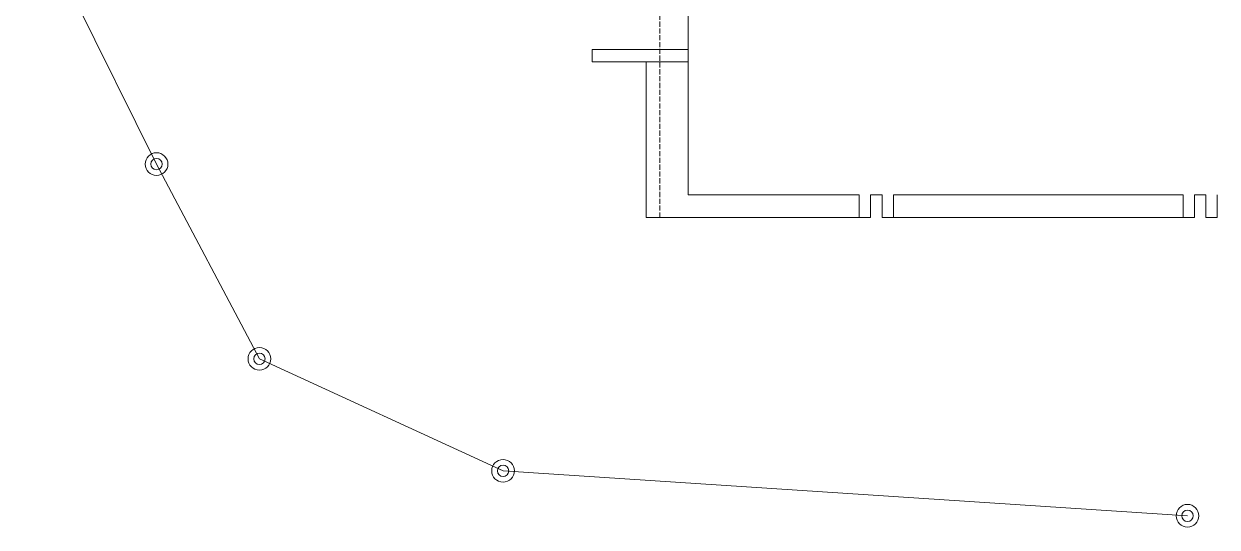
# Model space of a CAD drawing. Units: millimetres at full size. Extents: x -12803 to 120774, y -9413 to 101127.
# Drawn here: x 20602 to 41610, y -9413 to -549 of the extents above; entities that cross this region are included whole.
import ezdxf

# ---------------------------------------------------------------- set-up
doc = ezdxf.new("R2010")
doc.units = ezdxf.units.MM
doc.header["$LTSCALE"] = 30
doc.linetypes.add('DASHED3', pattern=[4, 3, -1])
doc.layers.add('0-8_1-9', color=7, linetype='Continuous', lineweight=15)

msp = doc.modelspace()

# ---------------------------------------------------------------- linework, layer by layer
at = {"layer": '0-8_1-9'}
for p, q in [((18939, 5036.26), (22938, -3018.74)), ((30610, -998.74), (32300, -998.74)), ((31560, -1218.74), (31560, -3958.74)), ((22938, -3018.74), (24749, -6448.74)), ((35310, -3558.74), (32300, -3558.74)), ((35310, -3558.74), (32300, -3558.74)), ((35310, -3958.74), (31560, -3958.74)), ((35910, -3958.74), (41010, -3958.74)), ((24749, -6448.74), (29038, -8420.74)), ((29038, -8420.74), (41088, -9212.74))]:
    msp.add_line(p, q, dxfattribs=at)
at = {"layer": '0-8_1-9', "linetype": 'DASHED3'}
msp.add_line((31800, -3958.74), (31800, 1416.26), dxfattribs=at)
at = {"layer": '0-8_1-9'}
for points in [[(32300, -3558.74), (32300, 9711.26), (35310, 9711.26), (35310, 10441.26), (35510, 10441.26), (35510, 10041.26), (35710, 10041.26), (35710, 10441.26), (35910, 10441.26), (35910, 10041.26), (37742.09, 10041.26)], [(32300, -1218.74), (30610, -1218.74), (30610, -998.74)], [(35310, -3558.74), (35310, -3958.74), (35510, -3958.74), (35510, -3558.74), (35710, -3558.74), (35710, -3958.74), (35910, -3958.74), (35910, -3558.74), (41010, -3558.74), (41010, -3958.74), (41210, -3958.74), (41210, -3558.74), (41410, -3558.74), (41410, -3958.74), (41610, -3958.74), (41610, -3558.74)], [(35510, -3958.74), (35510, -3558.74), (35710, -3558.74), (35710, -3958.74)], [(41210, -3958.74), (41210, -3558.74), (41410, -3558.74), (41410, -3958.74)]]:
    msp.add_lwpolyline(points, dxfattribs=at)
for centre, radius in [((22938, -3018.74), 200), ((22938, -3018.74), 100), ((24749, -6448.74), 200), ((24749, -6448.74), 100), ((29038, -8420.74), 200), ((29038, -8420.74), 100), ((41088, -9212.74), 200), ((41088, -9212.74), 100)]:
    msp.add_circle(centre, radius, dxfattribs=at)

doc.saveas('drawing.dxf')
